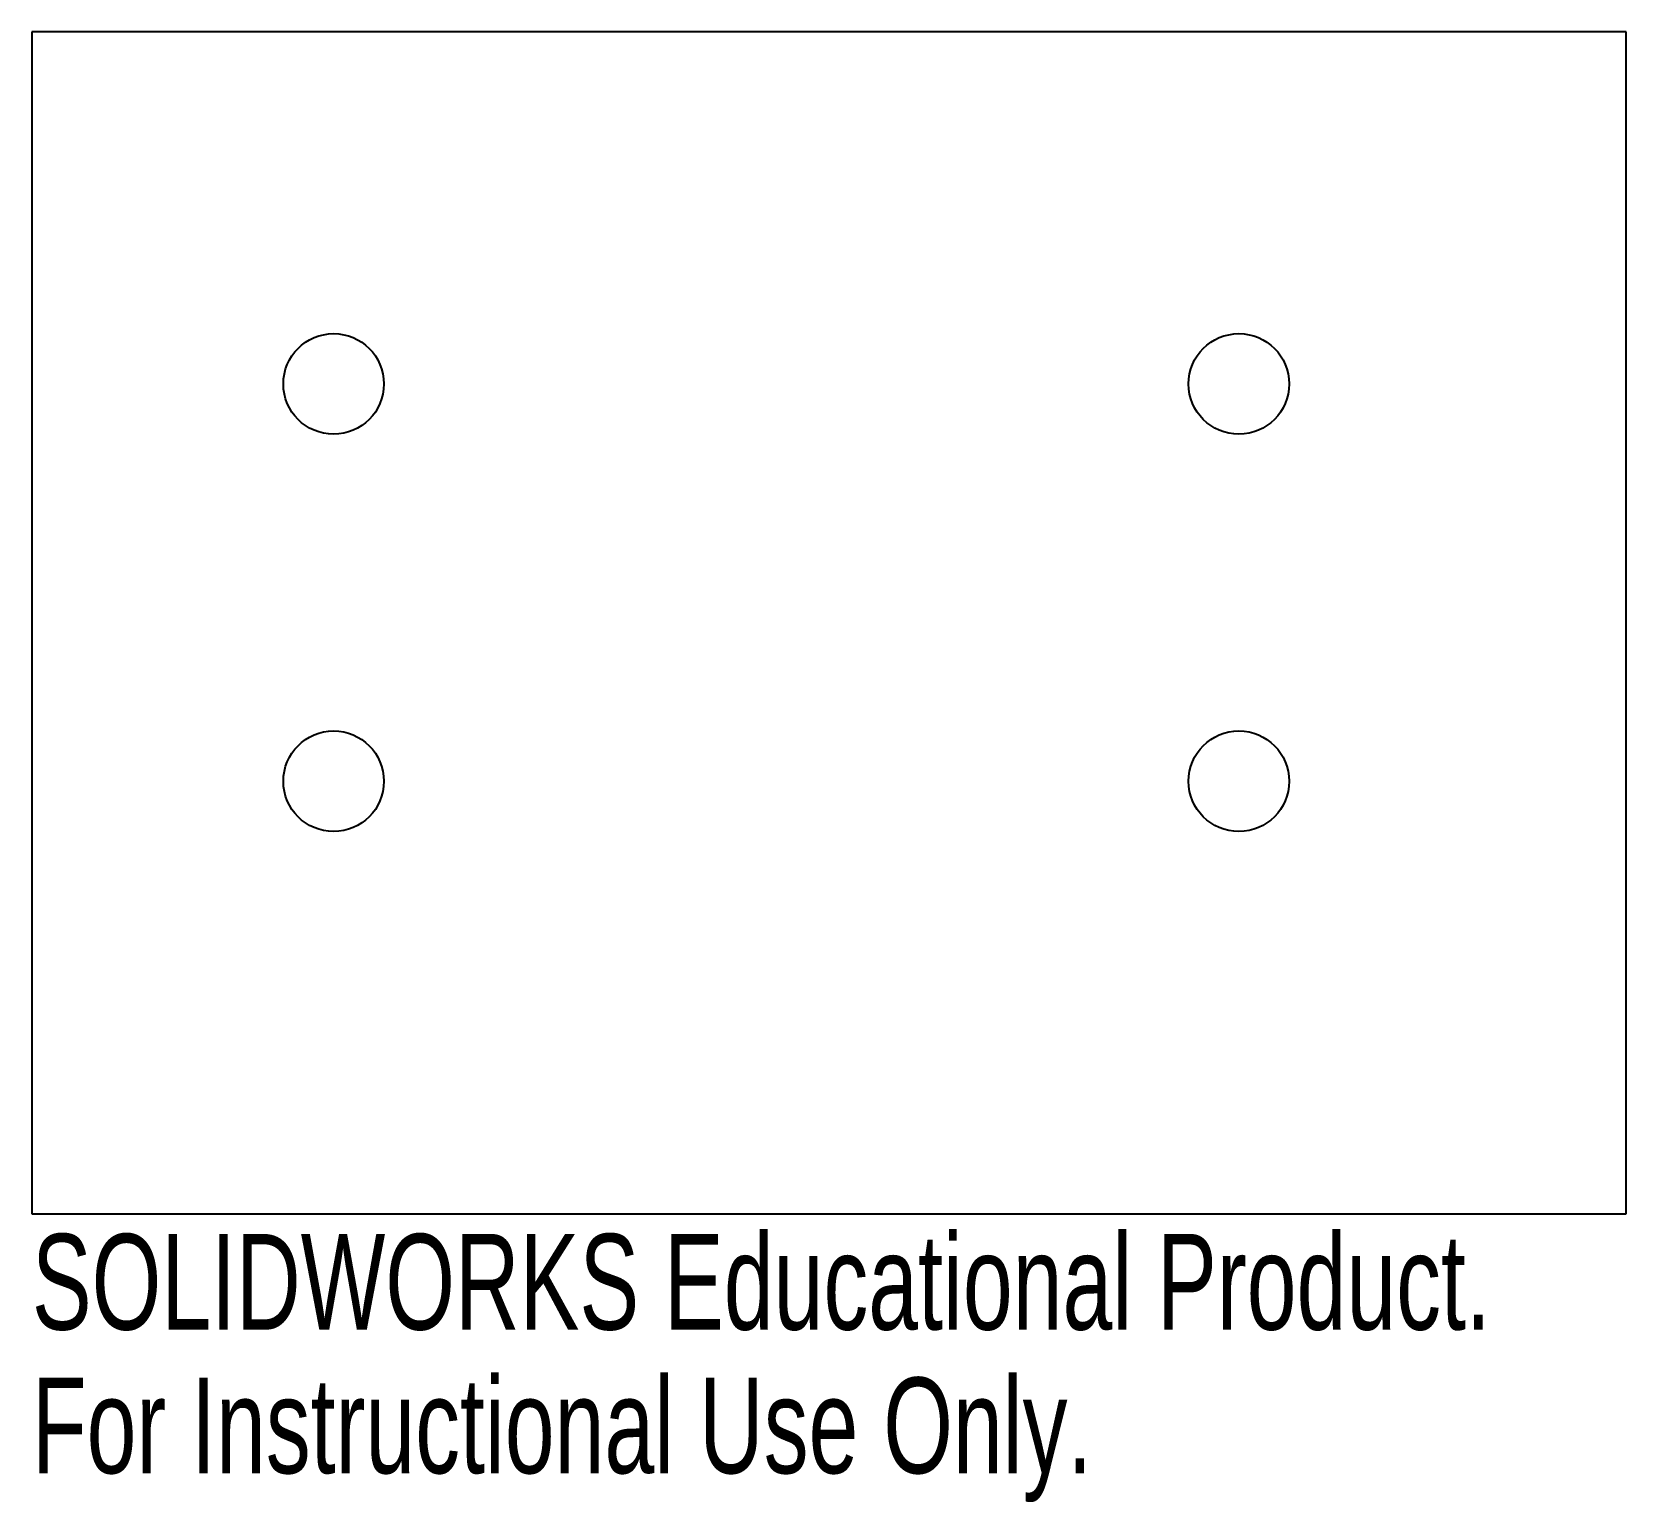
# Model space of a CAD drawing. Header units: inches. Extents: x -1.58 to 1.58, y -1.75 to 1.18.
import ezdxf

# ---------------------------------------------------------------- set-up
doc = ezdxf.new("R2010")
doc.units = ezdxf.units.IN
doc.header["$MEASUREMENT"] = 0
doc.styles.add('SLDTEXTSTYLE0', font='TXT', dxfattribs={"width": 0.7})

msp = doc.modelspace()

# ---------------------------------------------------------------- linework, layer by layer
at = {"color": 7, "linetype": 'Continuous', "lineweight": 25}
for p, q in [((1.585, 1.175), (-1.585, 1.175)), ((-1.585, 1.175), (-1.585, -1.175)), ((1.585, -1.175), (1.585, 1.175)), ((-1.585, -1.175), (1.585, -1.175))]:
    msp.add_line(p, q, dxfattribs=at)
for centre in [(-0.985, 0.475), (0.815, 0.475), (-0.985, -0.315), (0.815, -0.315)]:
    msp.add_circle(centre, 0.1, dxfattribs=at)

# ---------------------------------------------------------------- texts
at = {"color": 7, "linetype": 'Continuous', "char_height": 0.1903, "attachment_point": 1, "style": 'SLDTEXTSTYLE0'}
for s, insert in [('SOLIDWORKS Educational Product.', (-1.585, -1.2151)), ('For Instructional Use Only.', (-1.585, -1.5006))]:
    msp.add_mtext(s, dxfattribs=dict(at, insert=insert))

doc.saveas('drawing.dxf')
